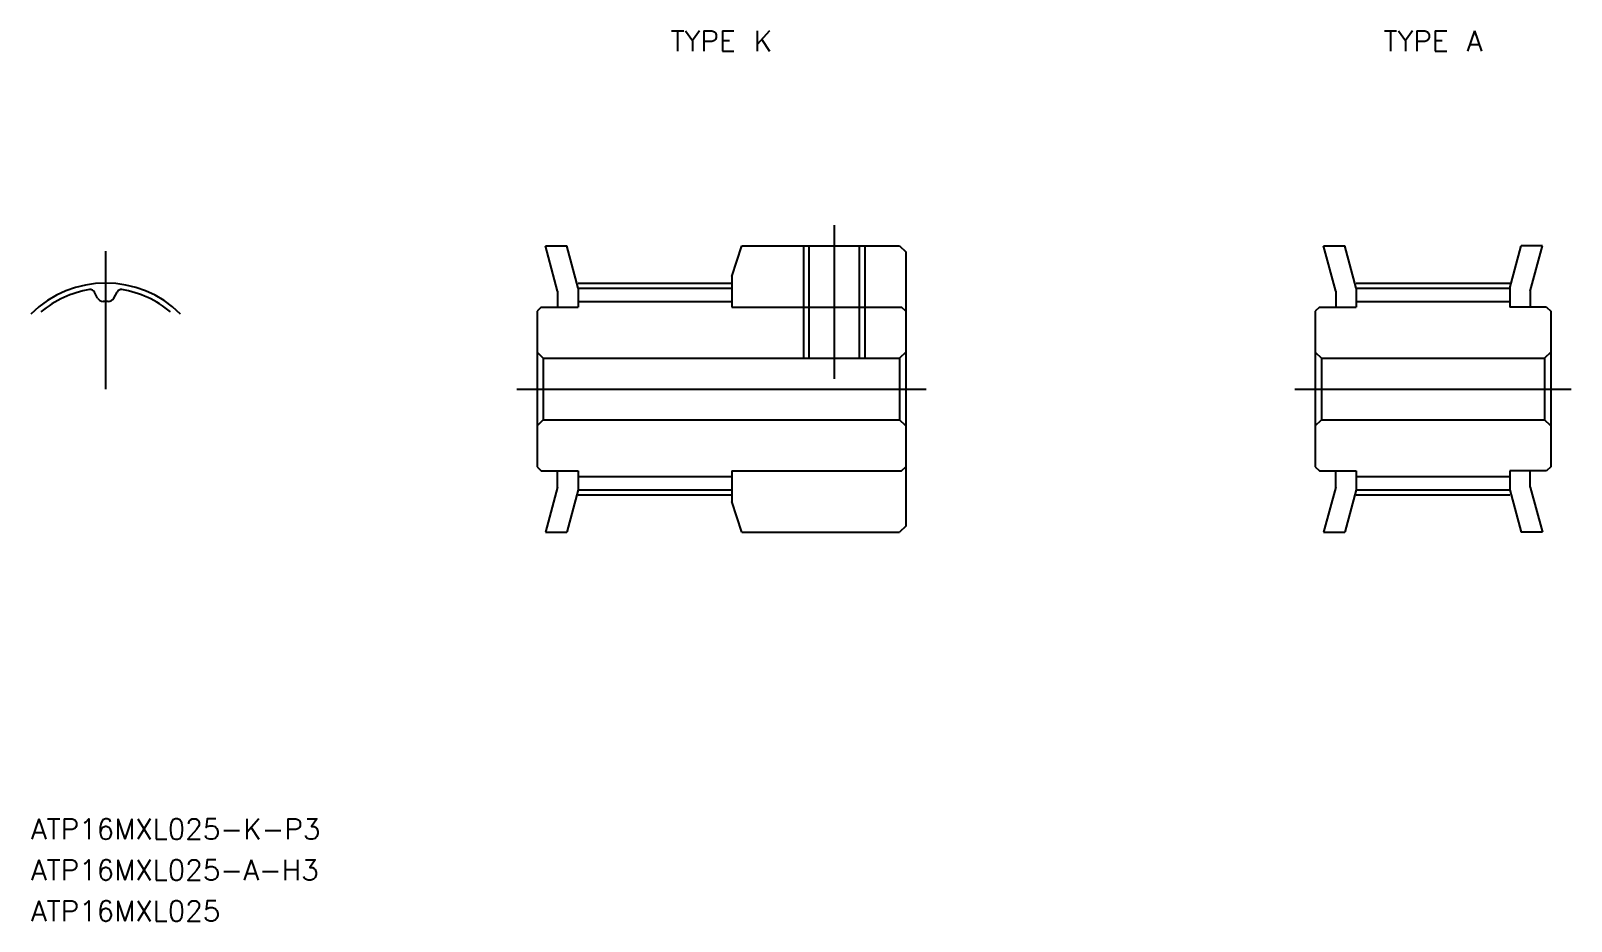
# Model space of a CAD drawing. Extents: x 119.8 to 195, y 95.3 to 138.8.
import ezdxf
from ezdxf.enums import TextEntityAlignment as Align

# ---------------------------------------------------------------- set-up
doc = ezdxf.new("R2010")
doc.units = 0
doc.linetypes.add('CENTER', pattern=[50.8, 31.75, -6.35, 6.35, -6.35])
doc.linetypes.add('DASHED', pattern=[19.05, 12.7, -6.35])
doc.layers.get('0').update_dxf_attribs({"linetype": 'CONTINUOUS'})
doc.layers.add('CENTER', color=1, linetype='CENTER')
doc.styles.add('MISUMI', font='txt.shx')

msp = doc.modelspace()

# ---------------------------------------------------------------- linework, layer by layer
at = {"color": 7, "linetype": 'CONTINUOUS'}
for p, q in [((145.534, 126.05), (144.941, 128.262)), ((144.941, 128.262), (145.977, 128.262)), ((146.534, 126.182), (145.977, 128.262)), ((154.034, 126.762), (154.534, 128.262)), ((154.534, 128.262), (162.234, 128.262)), ((162.234, 128.262), (162.534, 127.962)), ((162.534, 127.962), (162.534, 114.562)), ((183.534, 126.05), (182.941, 128.262)), ((182.941, 128.262), (183.977, 128.262)), ((184.534, 126.182), (183.977, 128.262)), ((192.034, 126.182), (192.591, 128.262)), ((193.627, 128.262), (192.591, 128.262)), ((193.034, 126.05), (193.627, 128.262)), ((154.034, 126.762), (154.034, 125.262)), ((123.071, 125.699), (122.912, 125.999)), ((123.86, 125.699), (124.019, 125.999)), ((145.534, 126.05), (145.534, 125.262)), ((146.534, 126.182), (154.034, 126.182)), ((146.534, 126.182), (146.534, 125.262)), ((154.034, 126.182), (154.034, 125.262)), ((183.534, 126.05), (183.534, 125.262)), ((184.534, 126.182), (192.034, 126.182)), ((184.534, 126.182), (184.534, 125.262)), ((192.034, 126.182), (192.034, 125.262)), ((193.034, 126.05), (193.034, 125.262)), ((144.734, 125.262), (144.534, 125.062)), ((144.534, 125.062), (144.534, 117.462)), ((144.734, 125.262), (146.534, 125.262)), ((146.534, 125.542), (154.034, 125.542)), ((154.034, 125.262), (162.334, 125.262)), ((162.534, 125.062), (162.334, 125.262)), ((182.734, 125.262), (182.534, 125.062)), ((182.534, 125.062), (182.534, 117.462)), ((182.734, 125.262), (184.534, 125.262)), ((184.534, 125.542), (192.034, 125.542)), ((193.834, 125.262), (192.034, 125.262)), ((193.834, 125.262), (194.034, 125.062)), ((194.034, 125.062), (194.034, 117.462)), ((144.534, 123.162), (144.534, 123.162)), ((144.534, 123.062), (144.834, 122.762)), ((144.834, 122.762), (162.234, 122.762)), ((144.834, 122.762), (144.834, 119.762)), ((162.534, 123.062), (162.234, 122.762)), ((162.234, 122.762), (162.234, 119.762)), ((182.534, 123.162), (182.534, 123.162)), ((182.534, 123.062), (182.834, 122.762)), ((182.834, 122.762), (193.734, 122.762)), ((182.834, 122.762), (182.834, 119.762)), ((194.034, 123.062), (193.734, 122.762)), ((193.734, 122.762), (193.734, 119.762)), ((194.034, 123.162), (194.034, 123.162)), ((144.534, 121.262), (144.534, 121.262)), ((182.534, 121.262), (182.534, 121.262)), ((194.034, 121.262), (194.034, 121.262)), ((144.534, 119.462), (144.834, 119.762)), ((144.834, 119.762), (162.234, 119.762)), ((162.534, 119.462), (162.234, 119.762)), ((182.534, 119.462), (182.834, 119.762)), ((182.834, 119.762), (193.734, 119.762)), ((194.034, 119.462), (193.734, 119.762)), ((144.534, 117.462), (144.734, 117.262)), ((162.334, 117.262), (162.534, 117.462)), ((182.534, 117.462), (182.734, 117.262)), ((194.034, 117.462), (193.834, 117.262)), ((144.734, 117.262), (146.534, 117.262)), ((145.534, 116.474), (145.534, 117.262)), ((146.534, 117.262), (146.534, 116.342)), ((146.534, 116.982), (154.034, 116.982)), ((154.034, 117.262), (162.334, 117.262)), ((154.034, 117.262), (154.034, 115.762)), ((154.034, 117.262), (154.034, 116.342)), ((182.734, 117.262), (184.534, 117.262)), ((183.534, 116.474), (183.534, 117.262)), ((184.534, 117.262), (184.534, 116.342)), ((184.534, 116.982), (192.034, 116.982)), ((193.834, 117.262), (192.034, 117.262)), ((192.034, 117.262), (192.034, 116.342)), ((193.034, 116.474), (193.034, 117.262)), ((145.534, 116.474), (144.941, 114.262)), ((146.534, 116.342), (145.977, 114.262)), ((146.534, 116.342), (154.034, 116.342)), ((183.534, 116.474), (182.941, 114.262)), ((184.534, 116.342), (183.977, 114.262)), ((184.534, 116.342), (192.034, 116.342)), ((192.034, 116.342), (192.591, 114.262)), ((193.034, 116.474), (193.627, 114.262)), ((154.534, 114.262), (154.034, 115.762)), ((162.534, 114.562), (162.234, 114.262)), ((144.941, 114.262), (145.977, 114.262)), ((154.534, 114.262), (162.234, 114.262)), ((182.941, 114.262), (183.977, 114.262)), ((193.627, 114.262), (192.591, 114.262))]:
    msp.add_line(p, q, dxfattribs=at)
at = {"color": 3, "linetype": 'DASHED'}
for p, q in [((157.534, 128.262), (157.534, 122.762)), ((157.809, 128.262), (157.809, 122.762)), ((160.259, 128.262), (160.259, 122.762)), ((160.534, 128.262), (160.534, 122.762))]:
    msp.add_line(p, q, dxfattribs=at)
at = {"color": 7, "linetype": 'CONTINUOUS'}
for centre, radius, start, end in [((123.465, 121.262), 4.92, 99.2838, 130), ((122.709, 125.891), 0.23, 28, 99.2838), ((123.336, 125.84), 0.3, 208, 271.62092), ((123.595, 125.84), 0.3, 268.37908, 332), ((124.222, 125.891), 0.23, 80.7162, 152), ((123.465, 121.262), 4.92, 50, 80.7162), ((123.465, 121.262), 4.28, 88.37908, 91.62092)]:
    msp.add_arc(centre, radius, start, end, dxfattribs=at)
at = {"layer": 'CENTER', "color": 1, "linetype": 'CENTER'}
for p, q in [((159.034, 129.262), (159.034, 121.762)), ((123.465, 121.262), (123.465, 127.996)), ((146.534, 126.437), (154.034, 126.437)), ((184.534, 126.437), (192.034, 126.437)), ((143.534, 121.262), (163.534, 121.262)), ((181.534, 121.262), (195.034, 121.262)), ((146.534, 116.087), (154.034, 116.087)), ((184.534, 116.087), (192.034, 116.087))]:
    msp.add_line(p, q, dxfattribs=at)
msp.add_arc((123.465, 121.262), 5.175, 45, 135, dxfattribs=at)

# ---------------------------------------------------------------- texts
at = {"color": 7, "linetype": 'CONTINUOUS', "style": 'MISUMI'}
for s, p in [('TYPE K', (153.534, 138.262)), ('TYPE K', (153.534, 138.262)), ('TYPE A', (188.284, 138.262))]:
    msp.add_text(s, height=1, dxfattribs=at).set_placement(p, align=Align.MIDDLE_CENTER)
for s, p in [('ATP16MXL025-K-P3', (119.806, 99.262)), ('ATP16MXL025-A-H3', (119.806, 97.262)), ('ATP16MXL025', (119.806, 95.262))]:
    msp.add_text(s, height=1, dxfattribs=at).set_placement(p)

doc.saveas('drawing.dxf')
